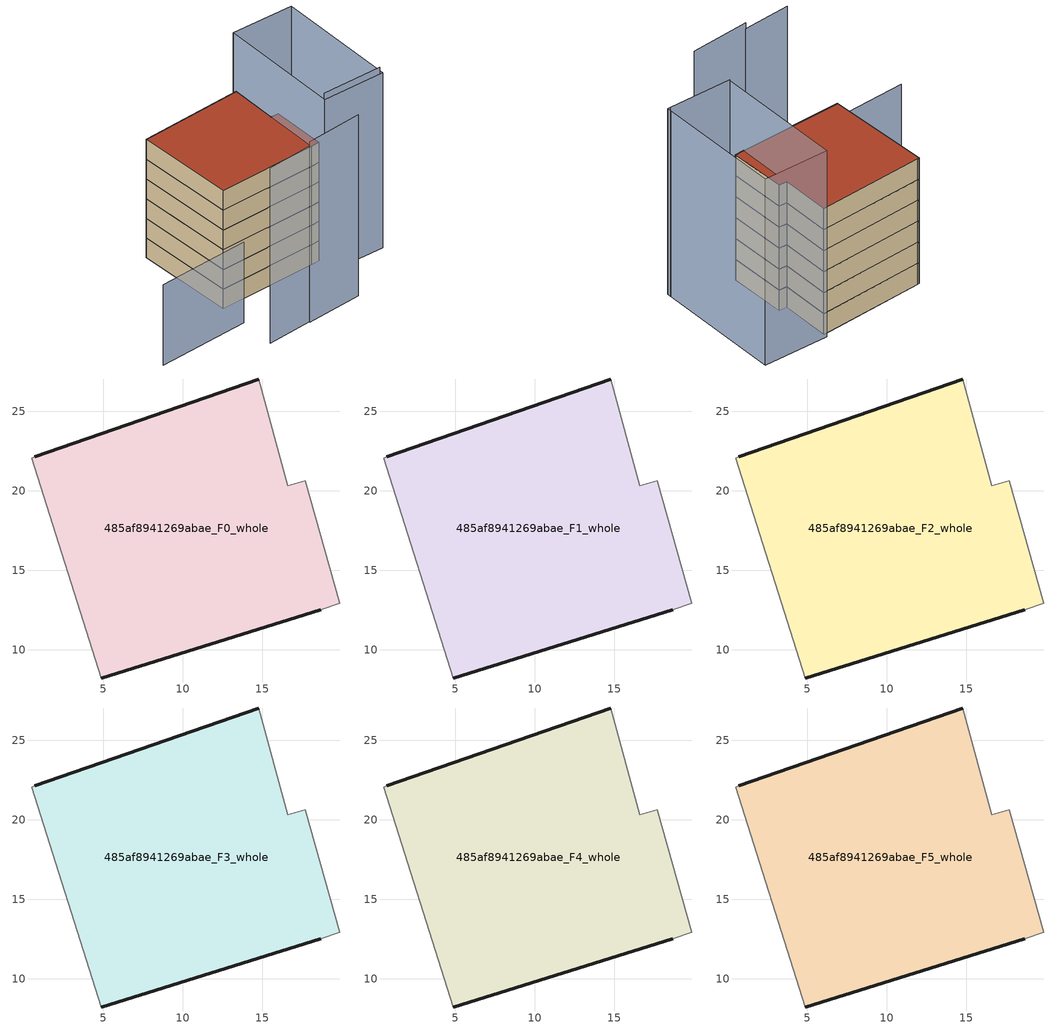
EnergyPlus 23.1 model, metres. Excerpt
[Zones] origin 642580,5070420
485af8941269abae_F0_whole
 floor ground (EU_floor_Construction): 18.7,12.52 19.9,12.92 17.7,20.63 16.6,20.33 14.8,27.04 0.69,22.13 0.49,22.04 4.89,8.22 z0
 wall outside (EU_wall_Construction): 0.69,22.13 14.8,27.04 / 18.7,12.52 4.89,8.22 z0:3
 wall adiabatic (EU_wall_Construction): 4.89,8.22 0.49,22.04 0.69,22.13 / 14.8,27.04 16.6,20.33 17.7,20.63 19.9,12.92 18.7,12.52 z0:3
485af8941269abae_F1_whole
 floor to 485af8941269abae_F0_whole (EU_floor_Construction): 18.7,12.52 19.9,12.92 17.7,20.63 16.6,20.33 14.8,27.04 0.69,22.13 0.49,22.04 4.89,8.22 z3
 wall outside (EU_wall_Construction): 0.69,22.13 14.8,27.04 / 18.7,12.52 4.89,8.22 z3:6
 wall adiabatic (EU_wall_Construction): 4.89,8.22 0.49,22.04 0.69,22.13 / 14.8,27.04 16.6,20.33 17.7,20.63 19.9,12.92 18.7,12.52 z3:6
485af8941269abae_F2_whole
 floor to 485af8941269abae_F1_whole (EU_floor_Construction): 18.7,12.52 19.9,12.92 17.7,20.63 16.6,20.33 14.8,27.04 0.69,22.13 0.49,22.04 4.89,8.22 z6
 wall outside (EU_wall_Construction): 0.69,22.13 14.8,27.04 / 18.7,12.52 4.89,8.22 z6:9
 wall adiabatic (EU_wall_Construction): 4.89,8.22 0.49,22.04 0.69,22.13 / 14.8,27.04 16.6,20.33 17.7,20.63 19.9,12.92 18.7,12.52 z6:9
485af8941269abae_F3_whole
 floor to 485af8941269abae_F2_whole (EU_floor_Construction): 18.7,12.52 19.9,12.92 17.7,20.63 16.6,20.33 14.8,27.04 0.69,22.13 0.49,22.04 4.89,8.22 z9
 wall outside (EU_wall_Construction): 0.69,22.13 14.8,27.04 / 18.7,12.52 4.89,8.22 z9:12
 wall adiabatic (EU_wall_Construction): 4.89,8.22 0.49,22.04 0.69,22.13 / 14.8,27.04 16.6,20.33 17.7,20.63 19.9,12.92 18.7,12.52 z9:12
485af8941269abae_F4_whole
 floor to 485af8941269abae_F3_whole (EU_floor_Construction): 18.7,12.52 19.9,12.92 17.7,20.63 16.6,20.33 14.8,27.04 0.69,22.13 0.49,22.04 4.89,8.22 z12
 wall outside (EU_wall_Construction): 0.69,22.13 14.8,27.04 / 18.7,12.52 4.89,8.22 z12:15
 wall adiabatic (EU_wall_Construction): 4.89,8.22 0.49,22.04 0.69,22.13 / 14.8,27.04 16.6,20.33 17.7,20.63 19.9,12.92 18.7,12.52 z12:15
485af8941269abae_F5_whole
 floor to 485af8941269abae_F4_whole (EU_floor_Construction): 18.7,12.52 19.9,12.92 17.7,20.63 16.6,20.33 14.8,27.04 0.69,22.13 0.49,22.04 4.89,8.22 z15
 wall outside (EU_wall_Construction): 0.69,22.13 14.8,27.04 / 18.7,12.52 4.89,8.22 z15:18
 wall adiabatic (EU_wall_Construction): 4.89,8.22 0.49,22.04 0.69,22.13 / 14.8,27.04 16.6,20.33 17.7,20.63 19.9,12.92 18.7,12.52 z15:18
 roof outside (EU_roof_Construction): 14.8,27.04 16.6,20.33 17.7,20.63 19.9,12.92 18.7,12.52 4.89,8.22 0.49,22.04 0.69,22.13 z18
shading: 7.31,-0.86 13.62,1.44 z0:26.7; 13.59,1.32 21.37,4.2 z0:27.5; -6.67,0.2 6.09,4.52 z0:12.2; 19.58,10.56 28.11,12.92 z0:27.1; 23.51,29.93 28.26,12.36 / 28.26,12.36 19.4,9.97 / 19.4,9.97 14.65,27.54 / 14.65,27.54 23.51,29.93 z0:26.6
[Building]
EU S2 Campaign: North Axis=0; Terrain=City; Solar Distribution=FullExterior
[Site:Location]
Lyon-Bron: Latitude=45.75; Longitude=5; Time Zone=1; Elevation=198
[SizingPeriod:WeatherFileDays]
AnnualSizingPeriod: Begin Month=1; Begin Day of Month=1; End Month=12; End Day of Month=31; Day of Week for Start Day=Monday; Use Weather File Daylight Saving Period=No; Use Weather File Rain and Snow Indicators=No
[MATERIAL]
EU_InternalMass_Material: Roughness=MediumRough; Thickness=0.1; Conductivity=1; Density=1800; Specific Heat=900; Thermal Absorptance=0.9; Solar Absorptance=0.7; Visible Absorptance=0.7
[MATERIAL:NOMASS] Roughness=MediumRough; Thermal Absorptance=0.9; Solar Absorptance=0.7; Visible Absorptance=0.7
Name | Thermal Resistance
EU_wall_NoMass | 0.776494
EU_roof_NoMass | 0.486893
EU_floor_NoMass | 0.421597
[CONSTRUCTION]
EU_wall_Construction: EU_wall_NoMass
EU_roof_Construction: EU_roof_NoMass
EU_floor_Construction: EU_floor_NoMass
EU_InternalMass_Construction: EU_InternalMass_Material
[ZONE] Type=1; Multiplier=1; Ceiling Height=autocalculate; Floor Area=autocalculate; Part of Total Floor Area=Yes
Name | Volume
485af8941269abae_F0_whole | 685.015
485af8941269abae_F1_whole; 485af8941269abae_F2_whole; 485af8941269abae_F3_whole; 485af8941269abae_F4_whole; 485af8941269abae_F5_whole | 685.014
[INTERNALMASS] Construction=EU_InternalMass_Construction; Surface Area=228.338
Name | Zone or ZoneList
485af8941269abae_F0_whole_EU_InternalMass | 485af8941269abae_F0_whole
485af8941269abae_F1_whole_EU_InternalMass | 485af8941269abae_F1_whole
485af8941269abae_F2_whole_EU_InternalMass | 485af8941269abae_F2_whole
485af8941269abae_F3_whole_EU_InternalMass | 485af8941269abae_F3_whole
485af8941269abae_F4_whole_EU_InternalMass | 485af8941269abae_F4_whole
485af8941269abae_F5_whole_EU_InternalMass | 485af8941269abae_F5_whole
[OTHEREQUIPMENT] Fuel Type=Electricity; Design Level Calculation Method=Watts/Area; Power per Zone Floor Area=1; Fraction Latent=0; Fraction Radiant=0; Fraction Lost=0; Carbon Dioxide Generation Rate=0; EndUse Subcategory=EU_Step8_InternalGains
Name | Zone or ZoneList or Space or SpaceList | Schedule
EU_Step8_InternalGain_485af8941269abae_F0_whole_f000 | 485af8941269abae_F0_whole | EU_Step8_GainSchedule_485af8941269abae_F0_whole_f000
EU_Step8_InternalGain_485af8941269abae_F1_whole_f000 | 485af8941269abae_F1_whole | EU_Step8_GainSchedule_485af8941269abae_F1_whole_f000
EU_Step8_InternalGain_485af8941269abae_F2_whole_f000 | 485af8941269abae_F2_whole | EU_Step8_GainSchedule_485af8941269abae_F2_whole_f000
EU_Step8_InternalGain_485af8941269abae_F3_whole_f000 | 485af8941269abae_F3_whole | EU_Step8_GainSchedule_485af8941269abae_F3_whole_f000
EU_Step8_InternalGain_485af8941269abae_F4_whole_f000 | 485af8941269abae_F4_whole | EU_Step8_GainSchedule_485af8941269abae_F4_whole_f000
EU_Step8_InternalGain_485af8941269abae_F5_whole_f000 | 485af8941269abae_F5_whole | EU_Step8_GainSchedule_485af8941269abae_F5_whole_f000
[ZONEVENTILATION:DESIGNFLOWRATE] Schedule=EU_AlwaysOn; Design Flow Rate Calculation Method=AirChanges/Hour; Air Changes per Hour=0.693814; Ventilation Type=Natural; Fan Pressure Rise=0; Fan Total Efficiency=1; Constant Term Coefficient=1; Temperature Term Coefficient=0; Velocity Term Coefficient=0; Velocity Squared Term Coefficient=0; Minimum Indoor Temperature=-100; Maximum Indoor Temperature=100; Delta Temperature=-100; Minimum Outdoor Temperature=-100; Maximum Outdoor Temperature=100; Maximum Wind Speed=40
Name | Zone or ZoneList or Space or SpaceList
EU_ConstantAir_485af8941269abae_F0_whole | 485af8941269abae_F0_whole
EU_ConstantAir_485af8941269abae_F1_whole | 485af8941269abae_F1_whole
EU_ConstantAir_485af8941269abae_F2_whole | 485af8941269abae_F2_whole
EU_ConstantAir_485af8941269abae_F3_whole | 485af8941269abae_F3_whole
EU_ConstantAir_485af8941269abae_F4_whole | 485af8941269abae_F4_whole
EU_ConstantAir_485af8941269abae_F5_whole | 485af8941269abae_F5_whole
[HVACTEMPLATE:THERMOSTAT] Constant Heating Setpoint=20; Constant Cooling Setpoint=50
EU_HeatOnly_485af8941269abae_F0_whole; EU_HeatOnly_485af8941269abae_F1_whole; EU_HeatOnly_485af8941269abae_F2_whole; EU_HeatOnly_485af8941269abae_F3_whole; EU_HeatOnly_485af8941269abae_F4_whole; EU_HeatOnly_485af8941269abae_F5_whole
[HVACTEMPLATE:ZONE:IDEALLOADSAIRSYSTEM] System Availability Schedule=EU_AlwaysOn; Maximum Heating Supply Air Temperature=50; Minimum Cooling Supply Air Temperature=13; Maximum Heating Supply Air Humidity Ratio=0.0156; Minimum Cooling Supply Air Humidity Ratio=0.0077; Heating Limit=NoLimit; Cooling Limit=NoLimit; Heating Availability Schedule=EU_AlwaysOn; Cooling Availability Schedule=EU_CoolingOff; Dehumidification Control Type=ConstantSensibleHeatRatio; Cooling Sensible Heat Ratio=0.7; Dehumidification Setpoint=60; Humidification Control Type=None; Humidification Setpoint=30; Outdoor Air Method=None; Outdoor Air Flow Rate per Person=0.00944; Outdoor Air Flow Rate per Zone Floor Area=0; Outdoor Air Flow Rate per Zone=0; Demand Controlled Ventilation Type=None; Outdoor Air Economizer Type=NoEconomizer; Heat Recovery Type=None; Sensible Heat Recovery Effectiveness=0.7; Latent Heat Recovery Effectiveness=0.65
Name | Template Thermostat
485af8941269abae_F0_whole | EU_HeatOnly_485af8941269abae_F0_whole
485af8941269abae_F1_whole | EU_HeatOnly_485af8941269abae_F1_whole
485af8941269abae_F2_whole | EU_HeatOnly_485af8941269abae_F2_whole
485af8941269abae_F3_whole | EU_HeatOnly_485af8941269abae_F3_whole
485af8941269abae_F4_whole | EU_HeatOnly_485af8941269abae_F4_whole
485af8941269abae_F5_whole | EU_HeatOnly_485af8941269abae_F5_whole
[SIZING:ZONE] Zone Cooling Design Supply Air Temperature Input Method=SupplyAirTemperature; Zone Cooling Design Supply Air Temperature=13; Zone Heating Design Supply Air Temperature Input Method=SupplyAirTemperature; Zone Heating Design Supply Air Temperature=50; Zone Cooling Design Supply Air Humidity Ratio=0.008; Zone Heating Design Supply Air Humidity Ratio=0.008; Cooling Design Air Flow Method=DesignDay; Cooling Design Air Flow Rate=0; Cooling Minimum Air Flow per Zone Floor Area=0.000762; Cooling Minimum Air Flow=0; Cooling Minimum Air Flow Fraction=0.2; Heating Design Air Flow Method=DesignDay; Heating Design Air Flow Rate=0; Heating Maximum Air Flow per Zone Floor Area=0.002032; Heating Maximum Air Flow=0.141576; Heating Maximum Air Flow Fraction=0.3; Account for Dedicated Outdoor Air System=No; Dedicated Outdoor Air System Control Strategy=NeutralSupplyAir; Dedicated Outdoor Air Low Setpoint Temperature for Design=autosize; Dedicated Outdoor Air High Setpoint Temperature for Design=autosize; Zone Load Sizing Method=Sensible Load Only No Latent Load; Zone Latent Cooling Design Supply Air Humidity Ratio Input Method=HumidityRatioDifference; Zone Cooling Design Supply Air Humidity Ratio Difference=0.005; Zone Latent Heating Design Supply Air Humidity Ratio Input Method=HumidityRatioDifference; Zone Humidification Design Supply Air Humidity Ratio Difference=0.005
485af8941269abae_F0_whole; 485af8941269abae_F1_whole; 485af8941269abae_F2_whole; 485af8941269abae_F3_whole; 485af8941269abae_F4_whole; 485af8941269abae_F5_whole
[SCHEDULE:CONSTANT]
Name | Hourly Value
EU_AlwaysOn | 1
EU_CoolingOff | 0
[SCHEDULE:FILE] Column Number=1; Rows to Skip at Top=0; Number of Hours of Data=8760; Column Separator=Comma; Interpolate to Timestep=No; Minutes per Item=60; Adjust Schedule for Daylight Savings=Yes
Name | File
EU_Step8_GainSchedule_485af8941269abae_F0_whole_f000 | ../../schedules/485af8941269abae/485af8941269abae_F0_whole_f000_gain.csv
EU_Step8_GainSchedule_485af8941269abae_F1_whole_f000 | ../../schedules/485af8941269abae/485af8941269abae_F1_whole_f000_gain.csv
EU_Step8_GainSchedule_485af8941269abae_F2_whole_f000 | ../../schedules/485af8941269abae/485af8941269abae_F2_whole_f000_gain.csv
EU_Step8_GainSchedule_485af8941269abae_F3_whole_f000 | ../../schedules/485af8941269abae/485af8941269abae_F3_whole_f000_gain.csv
EU_Step8_GainSchedule_485af8941269abae_F4_whole_f000 | ../../schedules/485af8941269abae/485af8941269abae_F4_whole_f000_gain.csv
EU_Step8_GainSchedule_485af8941269abae_F5_whole_f000 | ../../schedules/485af8941269abae/485af8941269abae_F5_whole_f000_gain.csv
